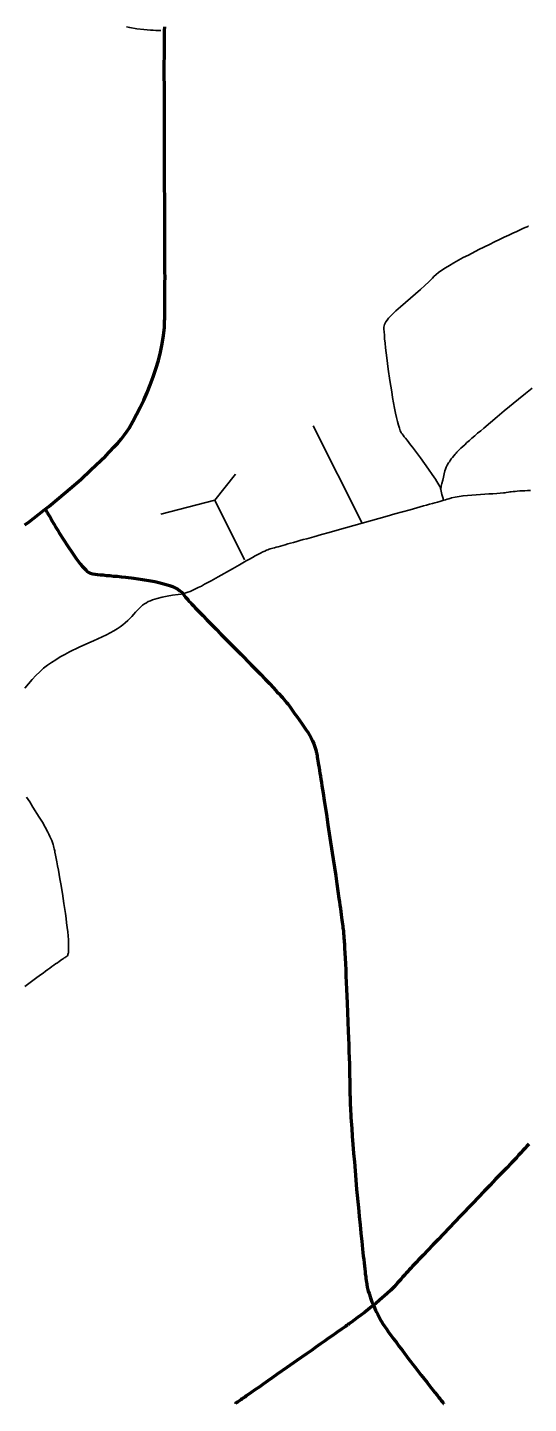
# Model space of a CAD drawing. Header units: inches. Extents: x -107 to 376, y -240 to 294.
# Drawn here: x 38.7 to 75.8, y -117.4 to -15.7 of the extents above; entities that cross this region are included whole.
import ezdxf

# ---------------------------------------------------------------- set-up
doc = ezdxf.new("R2010")
doc.units = ezdxf.units.IN
doc.header["$MEASUREMENT"] = 0
for name, color, linetype in [('Routes 1', 7, 'Continuous'), ('Routes 3', 7, 'Continuous'), ('Routes 4', 7, 'Continuous')]:
    doc.layers.add(name, color=color, linetype=linetype)

msp = doc.modelspace()

# ---------------------------------------------------------------- linework, layer by layer
at = {"layer": 'Routes 1', "color": 7, "lineweight": 158, "true_color": 0xffffff}
msp.add_lwpolyline([(38.53, -52.42), (38.85, -52.18), (39.19, -51.93), (39.54, -51.65), (39.91, -51.36), (40.29, -51.06), (41.07, -50.42), (41.86, -49.75), (42.65, -49.06), (43.41, -48.36), (43.78, -48.01), (44.14, -47.67), (44.48, -47.33), (44.8, -47), (45.11, -46.68), (45.39, -46.37), (45.64, -46.07), (45.87, -45.78), (46.07, -45.51), (46.24, -45.26), (46.52, -44.78), (46.79, -44.27), (47.06, -43.75), (47.32, -43.2), (47.57, -42.64), (47.8, -42.06), (48.02, -41.48), (48.22, -40.88), (48.4, -40.27), (48.55, -39.66), (48.68, -39.04), (48.78, -38.43), (48.84, -37.81), (48.86, -37.51), (48.86, -37.35), (48.87, -37.18), (48.87, -36.98), (48.87, -36.75), (48.88, -36.5), (48.88, -36.22), (48.88, -35.92), (48.88, -35.6), (48.88, -35.26), (48.88, -34.9), (48.88, -34.52), (48.89, -34.12), (48.88, -33.71), (48.88, -33.28), (48.88, -32.84), (48.88, -32.38), (48.88, -31.43), (48.88, -30.44), (48.87, -29.42), (48.87, -28.38), (48.86, -27.32), (48.85, -25.2), (48.85, -24.15), (48.85, -23.12), (48.84, -22.13), (48.84, -21.16), (48.84, -20.25), (48.84, -19.81), (48.83, -19.39), (48.83, -18.99), (48.83, -18.6), (48.83, -18.22), (48.84, -17.87), (48.84, -17.54), (48.84, -17.23), (48.84, -16.94), (48.84, -16.68), (48.85, -16.44), (48.85, -16.22), (48.85, -16.03), (48.86, -15.87), (48.87, -15.6)], dxfattribs=at)
at = {"layer": 'Routes 3', "color": 7, "lineweight": 70, "true_color": 0xffffff}
for points in [[(40.04, -51.26), (40.04, -51.26), (40.05, -51.27), (40.06, -51.29), (40.08, -51.32), (40.12, -51.4), (40.18, -51.5), (40.25, -51.63), (40.34, -51.78), (40.44, -51.95), (40.55, -52.14), (40.67, -52.34), (40.79, -52.55), (40.93, -52.78), (41.07, -53.01), (41.37, -53.5), (41.69, -53.99), (42.01, -54.46), (42.16, -54.69), (42.32, -54.91), (42.47, -55.11), (42.62, -55.3), (42.76, -55.47), (42.9, -55.62), (43.03, -55.75), (43.14, -55.86), (43.25, -55.94), (43.35, -55.99), (43.44, -56.02), (43.56, -56.04), (43.71, -56.06), (43.89, -56.08), (44.09, -56.1), (44.31, -56.12), (44.55, -56.15), (44.81, -56.17), (45.08, -56.2), (45.36, -56.22), (45.66, -56.25), (45.97, -56.29), (46.59, -56.36), (47.22, -56.45), (47.84, -56.55), (48.14, -56.61), (48.43, -56.68), (48.71, -56.74), (48.97, -56.82), (49.22, -56.9), (49.45, -56.98), (49.65, -57.08), (49.84, -57.18), (49.99, -57.28), (50.12, -57.4), (50.22, -57.52), (50.27, -57.59), (50.33, -57.66), (50.4, -57.75), (50.48, -57.84), (50.57, -57.94), (50.66, -58.05), (50.77, -58.16), (50.88, -58.28), (50.99, -58.41), (51.12, -58.54), (51.39, -58.82), (51.68, -59.12), (51.99, -59.44), (52.32, -59.78), (52.66, -60.13), (53.02, -60.49), (53.38, -60.86), (53.75, -61.23), (54.5, -61.98), (55.24, -62.74), (55.6, -63.1), (55.95, -63.46), (56.29, -63.81), (56.61, -64.14), (56.91, -64.46), (57.19, -64.77), (57.32, -64.91), (57.45, -65.05), (57.57, -65.18), (57.68, -65.3), (57.78, -65.42), (57.88, -65.54), (57.96, -65.64), (58.04, -65.74), (58.11, -65.83), (58.17, -65.92), (58.27, -66.07), (58.47, -66.35), (58.65, -66.61), (58.83, -66.86), (59, -67.1), (59.16, -67.32), (59.3, -67.54), (59.44, -67.75), (59.57, -67.96), (59.69, -68.17), (59.8, -68.38), (59.89, -68.59), (59.97, -68.82), (60.04, -69.05), (60.1, -69.29), (60.11, -69.37), (60.13, -69.47), (60.15, -69.58), (60.17, -69.71), (60.19, -69.85), (60.22, -70.01), (60.25, -70.18), (60.28, -70.36), (60.31, -70.56), (60.34, -70.77), (60.38, -70.99), (60.42, -71.22), (60.45, -71.46), (60.49, -71.71), (60.58, -72.24), (60.66, -72.79), (60.75, -73.38), (60.85, -73.98), (60.94, -74.6), (61.13, -75.86), (61.32, -77.13), (61.42, -77.75), (61.51, -78.35), (61.59, -78.94), (61.67, -79.5), (61.75, -80.04), (61.79, -80.29), (61.82, -80.53), (61.86, -80.77), (61.89, -80.99), (61.92, -81.21), (61.95, -81.41), (61.97, -81.6), (61.99, -81.77), (62.02, -81.93), (62.03, -82.08), (62.05, -82.21), (62.07, -82.33), (62.08, -82.43), (62.09, -82.52), (62.09, -82.59), (62.1, -82.67), (62.11, -82.76), (62.11, -82.87), (62.12, -82.98), (62.13, -83.11), (62.14, -83.25), (62.15, -83.39), (62.16, -83.55), (62.17, -83.71), (62.18, -84.07), (62.21, -84.45), (62.23, -84.86), (62.25, -85.3), (62.27, -85.76), (62.29, -86.24), (62.31, -86.74), (62.34, -87.24), (62.36, -87.76), (62.44, -89.84), (62.46, -90.36), (62.48, -90.86), (62.49, -91.35), (62.51, -91.82), (62.52, -92.27), (62.53, -92.7), (62.54, -93.11), (62.55, -93.48), (62.55, -93.65), (62.56, -93.82), (62.56, -93.98), (62.56, -94.13), (62.56, -94.4), (62.56, -94.55), (62.57, -94.71), (62.57, -94.89), (62.58, -95.08), (62.59, -95.28), (62.6, -95.5), (62.61, -95.73), (62.63, -95.97), (62.64, -96.22), (62.66, -96.48), (62.68, -96.75), (62.7, -97.03), (62.74, -97.61), (62.78, -98.22), (62.83, -98.85), (62.89, -99.5), (62.94, -100.17), (63.06, -101.52), (63.19, -102.86), (63.25, -103.52), (63.31, -104.16), (63.37, -104.78), (63.44, -105.37), (63.49, -105.94), (63.52, -106.21), (63.55, -106.46), (63.58, -106.71), (63.61, -106.95), (63.63, -107.18), (63.66, -107.4), (63.68, -107.6), (63.7, -107.79), (63.73, -107.97), (63.75, -108.13), (63.77, -108.27), (63.79, -108.41), (63.81, -108.52), (63.82, -108.62), (63.84, -108.7), (63.85, -108.76), (63.87, -108.86), (63.92, -109.05), (63.98, -109.22), (64.08, -109.55), (64.19, -109.85), (64.32, -110.15), (64.46, -110.46), (64.54, -110.62), (64.63, -110.79), (64.72, -110.98), (64.77, -111.07), (64.82, -111.17), (64.85, -111.23), (64.89, -111.3), (64.94, -111.38), (64.99, -111.46), (65.12, -111.64), (65.26, -111.85), (65.42, -112.08), (65.6, -112.32), (65.79, -112.59), (66, -112.86), (66.21, -113.15), (66.44, -113.44), (66.9, -114.05), (67.37, -114.66), (67.84, -115.26), (68.06, -115.54), (68.28, -115.81), (68.48, -116.07), (68.67, -116.32), (68.85, -116.54), (69.01, -116.74), (69.15, -116.92), (69.21, -117), (69.27, -117.07), (69.32, -117.14), (69.37, -117.19), (69.4, -117.24), (69.44, -117.28), (69.46, -117.31), (69.48, -117.34), (69.49, -117.35), (69.5, -117.36)], [(75.79, -98.2), (75.65, -98.35), (75.51, -98.51), (75.36, -98.67), (75.2, -98.83), (75.04, -99.01), (74.87, -99.19), (74.52, -99.56), (74.14, -99.96), (73.75, -100.37), (73.34, -100.79), (72.93, -101.23), (72.5, -101.67), (71.63, -102.58), (70.75, -103.49), (70.32, -103.94), (69.9, -104.38), (69.48, -104.82), (69.08, -105.24), (68.69, -105.64), (68.32, -106.03), (67.97, -106.4), (67.8, -106.57), (67.64, -106.74), (67.49, -106.91), (67.34, -107.06), (67.2, -107.21), (67.07, -107.35), (66.95, -107.49), (66.83, -107.62), (66.72, -107.73), (66.62, -107.84), (66.53, -107.94), (66.45, -108.03), (66.38, -108.12), (66.32, -108.19), (66.09, -108.45), (65.85, -108.71), (65.59, -108.97), (65.32, -109.23), (64.76, -109.73), (64.47, -109.97), (64.19, -110.2), (63.91, -110.42), (63.64, -110.63), (63.38, -110.83), (63.13, -111.01), (62.9, -111.18), (62.68, -111.34), (62.49, -111.48), (62.4, -111.54), (62.32, -111.6), (62.28, -111.63), (62.23, -111.66), (62.17, -111.71), (62.1, -111.76), (62.02, -111.81), (61.93, -111.87), (61.84, -111.94), (61.73, -112.01), (61.63, -112.09), (61.51, -112.17), (61.26, -112.35), (60.99, -112.54), (60.69, -112.74), (60.38, -112.96), (60.05, -113.19), (59.71, -113.43), (59.36, -113.68), (58.63, -114.18), (57.9, -114.7), (57.17, -115.2), (56.82, -115.45), (56.48, -115.69), (56.15, -115.92), (55.84, -116.14), (55.54, -116.35), (55.26, -116.54), (55.01, -116.72), (54.89, -116.8), (54.78, -116.88), (54.68, -116.95), (54.58, -117.02), (54.49, -117.08), (54.41, -117.13), (54.34, -117.18), (54.28, -117.23), (54.22, -117.27), (54.18, -117.3), (54.14, -117.32), (54.11, -117.34), (54.1, -117.35), (54.09, -117.36)]]:
    msp.add_lwpolyline(points, dxfattribs=at)
at = {"layer": 'Routes 4', "color": 7, "lineweight": 35, "true_color": 0xffffff}
for points in [[(46.03, -15.61), (46.28, -15.66), (46.81, -15.75), (47.33, -15.81), (47.58, -15.83), (47.81, -15.85), (48.02, -15.86), (48.2, -15.87), (48.35, -15.87), (48.47, -15.87), (48.54, -15.87), (48.56, -15.87), (48.57, -15.87)], [(75.77, -30.34), (75.76, -30.34), (75.74, -30.35), (75.71, -30.37), (75.66, -30.39), (75.6, -30.41), (75.53, -30.44), (75.36, -30.52), (75.15, -30.62), (74.9, -30.73), (74.62, -30.86), (74.31, -31.01), (73.98, -31.16), (73.62, -31.33), (73.26, -31.5), (72.88, -31.69), (72.1, -32.07), (71.33, -32.47), (70.95, -32.66), (70.59, -32.86), (70.25, -33.05), (69.92, -33.24), (69.63, -33.42), (69.36, -33.6), (69.12, -33.76), (68.93, -33.91), (68.77, -34.05), (68.66, -34.18), (68.54, -34.31), (68.41, -34.45), (68.11, -34.73), (67.78, -35.03), (67.42, -35.35), (67.05, -35.66), (66.67, -35.98), (66.31, -36.3), (65.97, -36.6), (65.67, -36.89), (65.54, -37.02), (65.42, -37.15), (65.32, -37.28), (65.23, -37.4), (65.16, -37.51), (65.12, -37.61), (65.09, -37.7), (65.08, -37.8), (65.08, -37.96), (65.09, -38.15), (65.11, -38.39), (65.13, -38.67), (65.16, -38.98), (65.2, -39.33), (65.24, -39.69), (65.29, -40.08), (65.34, -40.48), (65.39, -40.9), (65.52, -41.75), (65.65, -42.59), (65.72, -43.01), (65.79, -43.4), (65.87, -43.79), (65.94, -44.15), (66.01, -44.48), (66.08, -44.78), (66.16, -45.05), (66.23, -45.28), (66.29, -45.47), (66.33, -45.55), (66.36, -45.61), (66.42, -45.7), (66.5, -45.79), (66.58, -45.9), (66.68, -46.02), (66.8, -46.16), (66.92, -46.32), (67.05, -46.49), (67.19, -46.67), (67.48, -47.06), (67.78, -47.47), (68.08, -47.89), (68.38, -48.3), (68.65, -48.69), (68.77, -48.87), (68.88, -49.04), (68.98, -49.2), (69.07, -49.34), (69.15, -49.46), (69.21, -49.57), (69.25, -49.66), (69.27, -49.72), (69.28, -49.81), (69.37, -50.17), (69.41, -50.33), (69.45, -50.47), (69.47, -50.52), (69.49, -50.56), (69.49, -50.59), (69.5, -50.6)], [(76.04, -42.31), (75.55, -42.71), (75.03, -43.13), (73.98, -44), (73.46, -44.43), (72.95, -44.85), (72.47, -45.26), (72.24, -45.46), (72.01, -45.65), (71.8, -45.83), (71.59, -46.01), (71.4, -46.18), (71.22, -46.34), (71.06, -46.49), (70.91, -46.62), (70.77, -46.75), (70.65, -46.86), (70.55, -46.96), (70.47, -47.05), (70.41, -47.12), (70.35, -47.18), (70.24, -47.31), (70.15, -47.43), (70.06, -47.54), (69.98, -47.65), (69.92, -47.75), (69.86, -47.84), (69.76, -48.01), (69.68, -48.16), (69.62, -48.29), (69.58, -48.42), (69.53, -48.65), (69.48, -48.88), (69.43, -49.12), (69.37, -49.35), (69.34, -49.46), (69.32, -49.55), (69.3, -49.63), (69.29, -49.69), (69.28, -49.72), (69.27, -49.74)], [(59.85, -45.1), (63.46, -52.29)], [(48.57, -51.62), (52.56, -50.6), (54.09, -48.68)], [(75.92, -49.87), (75.7, -49.88), (75.5, -49.89), (75.3, -49.9), (75.12, -49.91), (74.94, -49.93), (74.78, -49.94), (74.63, -49.95), (74.5, -49.97), (74.38, -49.98), (74.29, -50), (74.12, -50.03), (74.02, -50.05), (73.91, -50.06), (73.68, -50.08), (73.42, -50.1), (73.14, -50.12), (72.84, -50.13), (72.53, -50.15), (71.89, -50.19), (71.25, -50.24), (70.93, -50.27), (70.63, -50.32), (70.35, -50.37), (70.08, -50.43), (70.02, -50.45), (69.95, -50.47), (69.87, -50.49), (69.76, -50.52), (69.64, -50.56), (69.51, -50.59), (69.37, -50.63), (69.21, -50.68), (69.04, -50.73), (68.85, -50.78), (68.66, -50.83), (68.45, -50.89), (68.23, -50.95), (68, -51.02), (67.77, -51.08), (67.52, -51.15), (67.27, -51.22), (67.01, -51.3), (66.46, -51.45), (65.89, -51.61), (65.31, -51.77), (64.71, -51.94), (64.09, -52.11), (62.86, -52.46), (62.24, -52.63), (61.63, -52.8), (61.04, -52.97), (60.46, -53.13), (59.9, -53.29), (59.37, -53.44), (59.11, -53.51), (58.87, -53.58), (58.63, -53.64), (58.4, -53.71), (58.18, -53.77), (57.98, -53.83), (57.78, -53.88), (57.59, -53.94), (57.42, -53.99), (57.26, -54.03), (57.11, -54.07), (56.98, -54.11), (56.86, -54.14), (56.76, -54.17), (56.67, -54.2), (56.6, -54.22), (56.54, -54.24), (56.49, -54.25), (56.39, -54.29), (56.26, -54.35), (56.11, -54.42), (55.94, -54.5), (55.76, -54.6), (55.56, -54.71), (55.35, -54.82), (55.13, -54.95), (54.89, -55.08), (54.65, -55.22), (54.4, -55.36), (53.89, -55.66), (52.83, -56.26), (52.31, -56.55), (52.06, -56.68), (51.81, -56.81), (51.58, -56.94), (51.35, -57.05), (51.14, -57.15), (50.94, -57.25), (50.75, -57.33), (50.58, -57.4), (50.43, -57.45), (50.29, -57.49), (50.18, -57.51), (50.07, -57.53), (49.86, -57.56), (49.44, -57.62), (49.05, -57.69), (48.67, -57.76), (48.3, -57.85), (48.13, -57.9), (47.97, -57.96), (47.81, -58.02), (47.65, -58.09), (47.51, -58.17), (47.37, -58.26), (47.23, -58.36), (47.1, -58.48), (46.97, -58.6), (46.84, -58.74), (46.71, -58.88), (46.58, -59.02), (46.44, -59.18), (46.29, -59.33), (46.13, -59.49), (45.95, -59.65), (45.77, -59.8), (45.56, -59.96), (45.34, -60.11), (45.1, -60.26), (44.84, -60.4), (44.55, -60.54), (44.25, -60.69), (43.93, -60.83), (43.59, -60.99), (43.25, -61.14), (42.54, -61.46), (41.83, -61.81), (41.48, -61.99), (41.14, -62.18), (40.81, -62.38), (40.49, -62.58), (40.19, -62.79), (39.91, -63.02), (39.62, -63.27), (39.34, -63.55), (39.06, -63.84), (38.79, -64.16), (38.52, -64.49)], [(52.56, -50.6), (54.77, -55)], [(38.64, -72.55), (38.88, -72.9), (39.12, -73.27), (39.59, -74.02), (39.82, -74.4), (40.03, -74.76), (40.21, -75.12), (40.3, -75.28), (40.38, -75.45), (40.45, -75.6), (40.51, -75.75), (40.56, -75.9), (40.61, -76.03), (40.65, -76.15), (40.67, -76.27), (40.69, -76.35), (40.71, -76.43), (40.73, -76.51), (40.75, -76.61), (40.79, -76.83), (40.84, -77.07), (40.89, -77.33), (40.94, -77.62), (41, -77.93), (41.06, -78.26), (41.12, -78.59), (41.18, -78.94), (41.3, -79.67), (41.41, -80.41), (41.52, -81.14), (41.57, -81.5), (41.61, -81.84), (41.65, -82.18), (41.69, -82.5), (41.72, -82.8), (41.74, -83.09), (41.75, -83.35), (41.76, -83.58), (41.76, -83.69), (41.76, -83.79), (41.75, -83.88), (41.75, -83.97), (41.74, -84.04), (41.73, -84.11), (41.71, -84.17), (41.7, -84.22), (41.68, -84.26), (41.65, -84.29), (41.63, -84.31), (41.6, -84.32), (41.55, -84.35), (41.5, -84.39), (41.43, -84.43), (41.35, -84.49), (41.26, -84.55), (41.16, -84.62), (41.05, -84.69), (40.93, -84.78), (40.8, -84.87), (40.66, -84.96), (40.52, -85.07), (40.37, -85.18), (40.21, -85.29), (40.04, -85.41), (39.87, -85.54), (39.69, -85.67), (39.31, -85.95), (38.92, -86.24), (38.51, -86.54)]]:
    msp.add_lwpolyline(points, dxfattribs=at)

doc.saveas('drawing.dxf')
